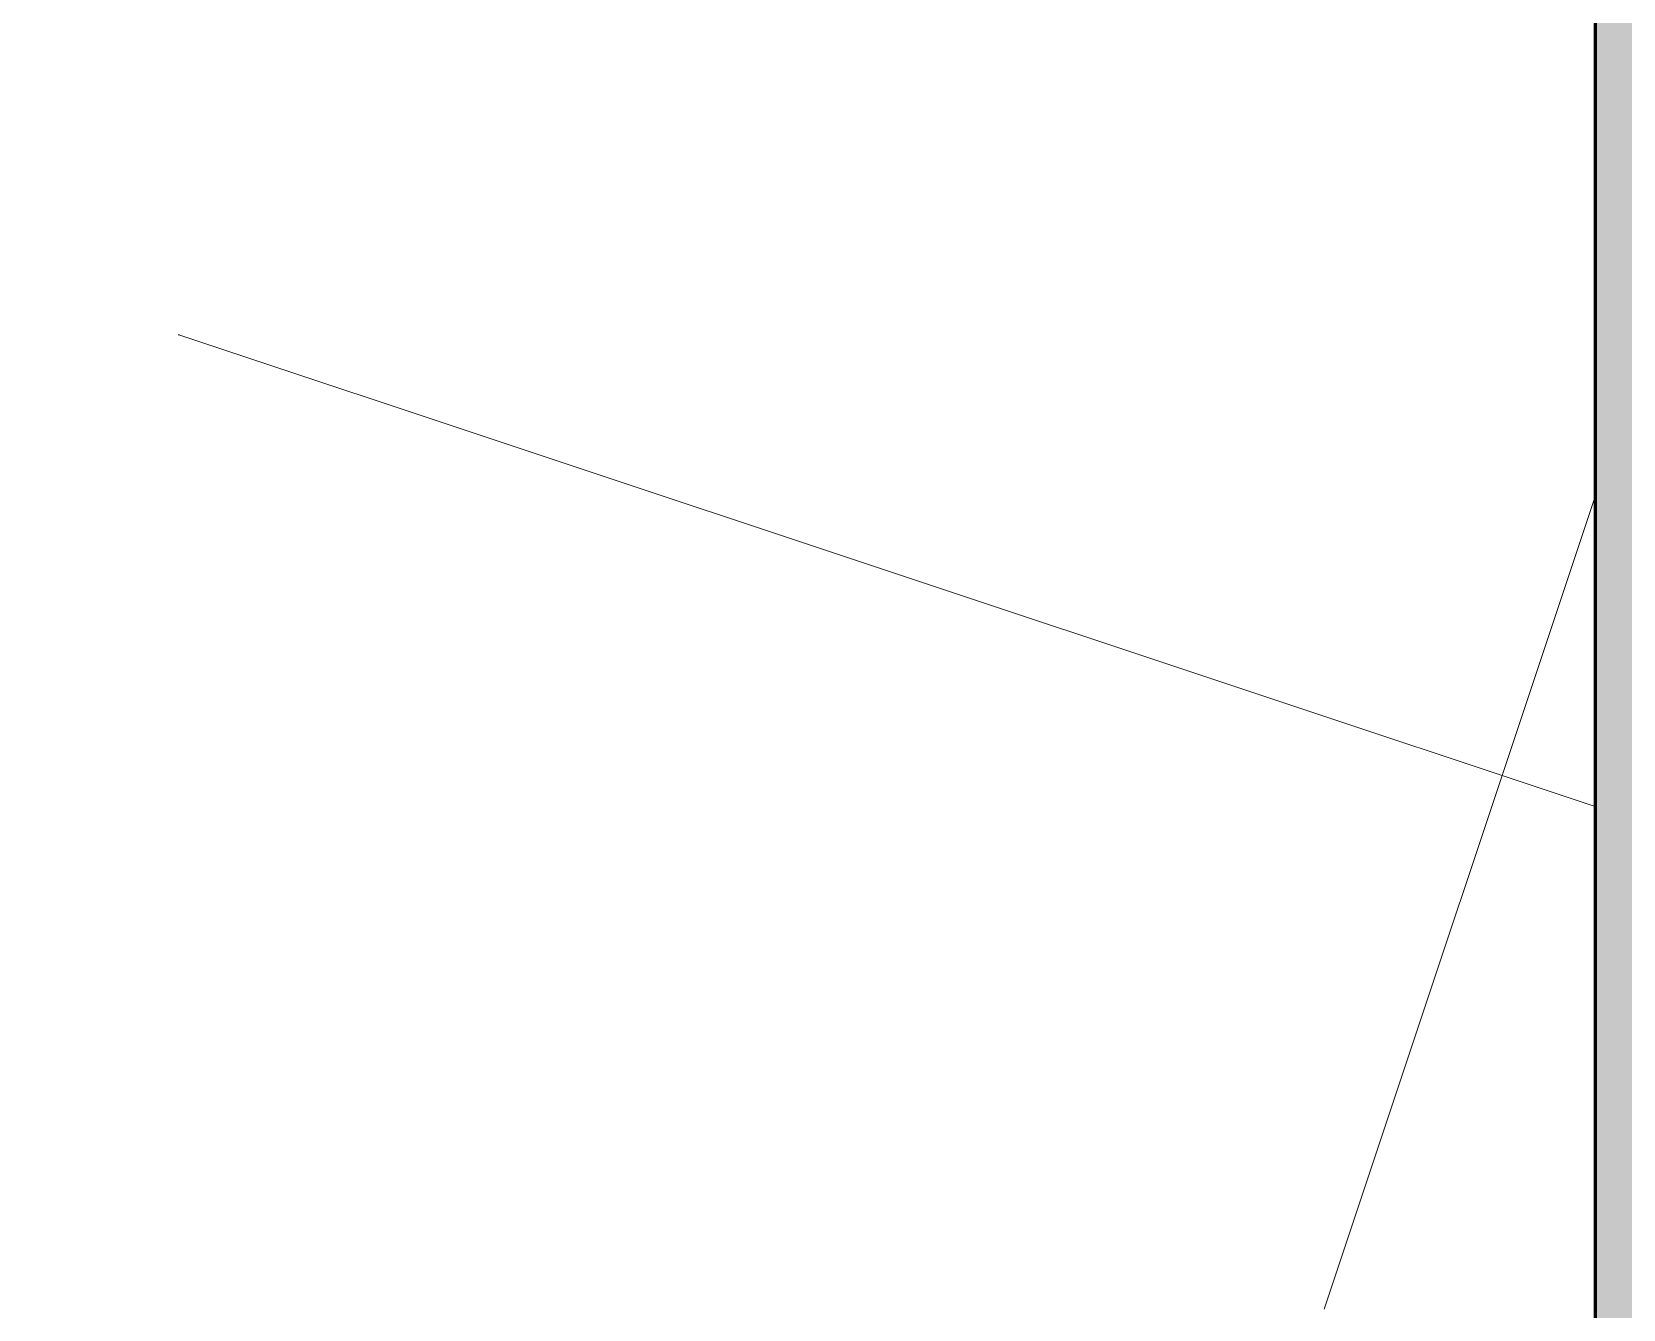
# Model space of a CAD drawing. Header units: inches. Extents: x -4169 to -1846, y 9706 to 12377.
# Drawn here: x -3850.505 to -3849.392, y 10516.589 to 10517.484 of the extents above; entities that cross this region are included whole.
import ezdxf

# ---------------------------------------------------------------- set-up
doc = ezdxf.new("R2010")
doc.units = ezdxf.units.IN
doc.header["$MEASUREMENT"] = 0
for name, color, linetype, lineweight in [('0-1', 7, 'Continuous', 5), ('A-WALL-1', 8, 'Continuous', 5), ('A-WALL-4', 10, 'Continuous', 60), ('A-WALL-PATT-2', 253, 'Continuous', 9)]:
    doc.layers.add(name, color=color, linetype=linetype, lineweight=lineweight)

# ---------------------------------------------------------------- blocks, each defined once
blk = doc.blocks.new('CTR - 1st Phase - Unit Layouts_rvt-1-ENLARGED RCP - 3RD FLOOR PLAN')
at = {"layer": 'A-WALL-1'}
blk.add_hatch(color=256, dxfattribs=at).paths.add_polyline_path([(-3825.4902, 10515.9644), (-3813.4112, 10515.9644), (-3813.4112, 10520.7144), (-3823.5362, 10520.7144), (-3823.5362, 10519.8769), (-3848.5362, 10519.8769), (-3848.5362, 10520.7144), (-3849.4112, 10520.7144), (-3849.4112, 10515.9644), (-3835.6096, 10515.9644)], flags=0)
at = {"layer": 'A-WALL-PATT-2'}
h = blk.add_hatch(dxfattribs=at)
h.set_pattern_fill('FP_2', color=256, style=0, pattern_type=2)
h.set_pattern_definition([(161.57, (0.32, 0.32), (-2.560496185, -0.000537386), [0, -18.214, 2.022, 0]), (18.43, (-0.32, 0.32), (-2.560496185, 0.000537386), [0, -18.214, 2.022, 0]), (108.43, (0.32, 0.32), (1.27922091, -6.400876726), [6.07, -14.166]), (71.57, (-0.32, 0.32), (1.27922091, 6.400876726), [6.07, -14.166])])
h.paths.add_polyline_path([(-3849.4112, 10516.5894), (-3849.4112, 10520.0894), (-3851.8487, 10520.0894), (-3851.8487, 10516.5894), (-3851.2237, 10516.5894)], flags=0)
at = {"layer": 'A-WALL-4'}
blk.add_line((-3849.4112, 10520.7144), (-3849.4112, 10515.9644), dxfattribs=at)

msp = doc.modelspace()

# ---------------------------------------------------------------- block references
at = {"layer": '0-1'}
msp.add_blockref('CTR - 1st Phase - Unit Layouts_rvt-1-ENLARGED RCP - 3RD FLOOR PLAN', (0, 0), dxfattribs=at)

doc.saveas('drawing.dxf')
